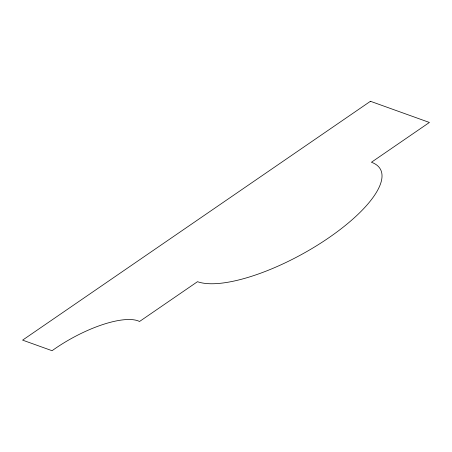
<?xml version="1.0" encoding="UTF-8"?>
<svg xmlns="http://www.w3.org/2000/svg" width="452" height="452" viewBox="0 0 452 452"><rect width="100%" height="100%" fill="white"/><g stroke="black" fill="none" stroke-linecap="round" stroke-linejoin="round"><path stroke-width="0.68" d="M370.448 101.288L22.6 340.13L52.076 350.712A68.896 23.114 -28.8 0 1 139.527 321.491L197.501 281.686A109.48 36.725 -28.8 0 0 328.672 237.854A109.48 36.725 -28.8 0 0 371.425 162.262L429.4 122.458L370.448 101.288"/></g></svg>
